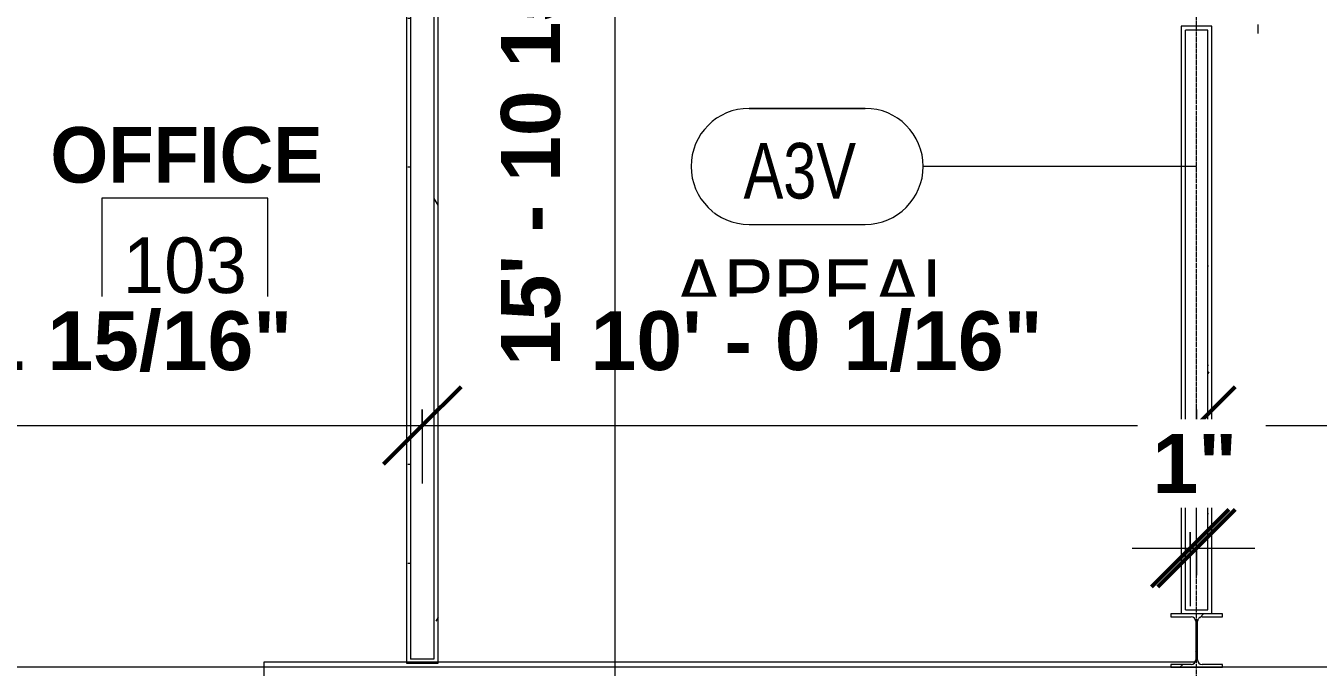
# Model space of a CAD drawing. Header units: inches. Extents: x 23906 to 26777, y -23220 to -20467.
# Drawn here: x 25799.4 to 25999.7, y -22787.3 to -22687.9 of the extents above; entities that cross this region are included whole.
import ezdxf

# ---------------------------------------------------------------- set-up
doc = ezdxf.new("R2010")
doc.units = ezdxf.units.IN
doc.header["$MEASUREMENT"] = 0
doc.linetypes.add('Grid Line 1_2_', pattern=[0.875, 0.5, -0.125, 0.125, -0.125])
for name, color, linetype, lineweight in [('A-ANNO-DIMS', 211, 'Continuous', 9), ('A-ANNO-DIMS-96', 211, 'Continuous', 9), ('A-AREA', 32, 'Continuous', 140), ('A-AREA-IDEN', 2, 'Continuous', 9), ('A-WALL', 113, 'Continuous', 20), ('A-WALL-IDEN', 211, 'Continuous', 9), ('A-WALL-PATT', 111, 'Continuous', 50), ('G-ANNO-TEXT', 231, 'Continuous', 9), ('I-WALL', 2, 'Continuous', 20), ('S-COLS', 52, 'Continuous', 20), ('S-GRID', 1, 'Continuous', 9)]:
    doc.layers.add(name, color=color, linetype=linetype, lineweight=lineweight)
doc.styles.add('Arial_B', font='arialbd.ttf', dxfattribs={"height": 9.132806})
doc.styles.add('Century Gothic', font='GOTHIC.TTF', dxfattribs={"height": 8.622671})
doc.styles.add('Century Gothic_1', font='GOTHIC.TTF', dxfattribs={"width": 0.8, "height": 8.622671})
doc.styles.add('Century Gothic_B', font='GOTHICB.TTF', dxfattribs={"height": 8.616719})
doc.dimstyles.new('OD_Dimension_2', dxfattribs={"dimscale": 12, "dimtxt": 9, "dimasz": 1, "dimexe": 0.75, "dimexo": 0.5, "dimgap": 0.5, "dimtad": 1, "dimdec": 4, "dimrnd": 0.0625, "dimzin": 3, "dimdsep": 46, "dimlunit": 4, "dimtxsty": 'Arial_B', "dimblk1": 'OBLIQUE', "dimblk2": 'OBLIQUE', "dimsah": 1, "dimcen": 0.09, "dimdle": 0.75, "dimazin": 0, "dimtfac": 1, "dimtdec": 4, "dimtix": 1, "dimtmove": 0, "dimatfit": 3, "dimfxl": 1, "dimtvp": 1, "dimtfill": 1, "dimfrac": 2, "dimtolj": 1, "dimtzin": 0, "dimlwd": 13, "dimlwe": 13, "dimarcsym": 2})
doc.dimstyles.new('OD_Dimension_3', dxfattribs={"dimscale": 12, "dimtxt": 9, "dimasz": 1, "dimexe": 0.75, "dimexo": 0.5, "dimgap": 0.5, "dimtad": 1, "dimdec": 4, "dimrnd": 0.0625, "dimzin": 3, "dimdsep": 46, "dimlunit": 4, "dimtxsty": 'Arial_B', "dimblk1": 'OBLIQUE', "dimblk2": 'OBLIQUE', "dimsah": 1, "dimcen": 0.09, "dimdle": 0.75, "dimazin": 0, "dimtfac": 1, "dimtdec": 4, "dimtix": 1, "dimtmove": 0, "dimatfit": 3, "dimfxl": 1, "dimtvp": 1, "dimtfill": 1, "dimfrac": 2, "dimtolj": 1, "dimtzin": 0, "dimlwd": 13, "dimlwe": 13, "dimarcsym": 2})
doc.dimstyles.new('OD_Dimension_4', dxfattribs={"dimscale": 12, "dimtxt": 9, "dimasz": 1, "dimexe": 0.75, "dimexo": 0.5, "dimgap": 0.5, "dimtad": 1, "dimdec": 4, "dimrnd": 0.0625, "dimzin": 3, "dimdsep": 46, "dimlunit": 4, "dimtxsty": 'Arial_B', "dimblk1": 'OBLIQUE', "dimblk2": 'OBLIQUE', "dimsah": 1, "dimcen": 0.09, "dimdle": 0.75, "dimazin": 0, "dimtfac": 1, "dimtdec": 4, "dimtix": 1, "dimtmove": 0, "dimatfit": 3, "dimfxl": 1, "dimtvp": 1, "dimtfill": 1, "dimfrac": 2, "dimtolj": 1, "dimtzin": 0, "dimlwd": 13, "dimlwe": 13, "dimarcsym": 2})
pattern_1 = [(0, (0, 0), (30.72, 7.68), [1.267, -21.773, 1.267, -21.773, -122.88]), (0, (0, 0), (30.72, 7.68), [-46.08, 1.267, -44.813, 1.267, -21.773, -53.76]), (0, (0, 0), (30.72, 7.68), [-115.2, 1.267, -14.093, 1.267, -37.133]), (120, (11.52, 3.84), (-22.0110751, 22.7643004), [1.267, -21.773, 1.267, -21.773, -122.88]), (120, (11.52, 3.84), (-22.0110751, 22.7643004), [-46.08, 1.267, -44.813, 1.267, -21.773, -53.76]), (120, (11.52, 3.84), (-22.0110751, 22.7643004), [-115.2, 1.267, -14.093, 1.267, -37.133]), (240, (15.36, 19.2), (-8.7089249, -30.4443004), [1.267, -21.773, 1.267, -21.773, -122.88]), (240, (15.36, 19.2), (-8.7089249, -30.4443004), [-46.08, 1.267, -44.813, 1.267, -21.773, -53.76]), (240, (15.36, 19.2), (-8.7089249, -30.4443004), [-115.2, 1.267, -14.093, 1.267, -37.133])]

# ---------------------------------------------------------------- blocks, each defined once
blk = doc.blocks.new('W-Wide Flange-Column - B2_E-V4-Enlarged First Floor Plan _East_')
at = {"layer": 'S-COLS', "lineweight": 9}
h = blk.add_hatch(dxfattribs=at)
h.set_pattern_fill('FP_6', color=8, style=0, pattern_type=2)
h.set_pattern_definition([(225, (25980.89, -22783.178), (9.503515, -9.503515), []), (225, (25980.89, -22797.578), (9.503515, -9.503515), [])])
h.paths.add_polyline_path([(-4, 4.13), (-4, 3.69), (-0.84, 3.69), (-0.35, 3.49), (-0.14, 3), (-0.14, -3), (-0.35, -3.49), (-0.84, -3.69), (-4, -3.69), (-4, -4.12), (4, -4.12), (4, -3.69), (0.84, -3.69), (0.35, -3.49), (0.14, -3), (0.14, 3), (0.35, 3.49), (0.84, 3.69), (4, 3.69), (4, 4.13)], flags=0)
at = {"layer": 'S-COLS', "color": 7}
for p, q in [((4, 4.13), (-4, 4.13)), ((-4, 4.13), (-4, 3.69)), ((4, 3.69), (4, 4.13)), ((-4, 3.69), (-0.84, 3.69)), ((-0.14, 3), (-0.14, -3)), ((0.14, -3), (0.14, 3)), ((0.84, 3.69), (4, 3.69)), ((-0.84, -3.69), (-4, -3.69)), ((-4, -3.69), (-4, -4.12)), ((4, -3.69), (0.84, -3.69)), ((4, -4.12), (4, -3.69)), ((-4, -4.12), (4, -4.12))]:
    blk.add_line(p, q, dxfattribs=at)
for centre, start, end in [((-0.84, 3), 0, 90), ((0.84, 3), 90, 180), ((-0.84, -3), 270, 0), ((0.84, -3), 180, 270)]:
    blk.add_arc(centre, 0.691, start, end, dxfattribs=at)
blk = doc.blocks.new('Wall Tag - 1_4_-1369832-Enlarged First Floor Plan _East_')
at = {"layer": 'A-WALL-IDEN', "color": 153}
for p, q in [((-0.0822, 0.0968), (0.1053, 0.0968)), ((0.1053, 0.0968), (-0.0822, 0.0968)), ((-0.0822, -0.0907), (0.1053, -0.0907)), ((-0.0822, -0.0907), (0.1053, -0.0907))]:
    blk.add_line(p, q, dxfattribs=at)
for centre, start, end in [((-0.0822, 0.0031), 90, 270), ((-0.0822, 0.0031), 90, 270), ((0.1053, 0.0031), 270, 90), ((0.1053, 0.0031), 270, 90)]:
    blk.add_arc(centre, 0.0937, start, end, dxfattribs=at)
blk = doc.blocks.new('DIMBLOCK25-Enlarged First Floor Plan _East_')
at = {"layer": 'A-ANNO-DIMS-96', "lineweight": 50}
for p, q in [((25740.89, -22749.82), (25746.89, -22743.82)), ((25860.83, -22749.82), (25866.83, -22743.82)), ((25740.89, -22749.82), (25734.89, -22755.82)), ((25860.83, -22749.82), (25854.83, -22755.82))]:
    blk.add_line(p, q, dxfattribs=at)
at = {"layer": 'A-ANNO-DIMS-96', "lineweight": 13}
for p, q in [((25740.89, -22747.34), (25740.89, -22758.82)), ((25740.89, -22749.82), (25740.89, -22747.34)), ((25860.83, -22747.34), (25860.83, -22758.82)), ((25860.83, -22749.82), (25860.83, -22747.34)), ((25740.89, -22749.82), (25860.83, -22749.82))]:
    blk.add_line(p, q, dxfattribs=at)
at = {"layer": 'A-ANNO-DIMS-96', "color": 0, "lineweight": 13, "insert": (25763.5, -22732.12), "char_height": 9.1328, "width": 89.6571, "attachment_point": 1, "line_spacing_factor": 0.938532, "style": 'Arial_B', "bg_fill": 3, "box_fill_scale": 1.25, "bg_fill_color": 0, "bg_fill_transparency": 0}
blk.add_mtext('9\' - 11 15/16"', dxfattribs=at)
blk = doc.blocks.new('_Oblique')
at = {"color": 0, "linetype": 'ByBlock', "lineweight": -2}
blk.add_line((-0.5, -0.5), (0.5, 0.5), dxfattribs=at)
blk = doc.blocks.new('DIMBLOCK26-Enlarged First Floor Plan _East_')
at = {"layer": 'A-ANNO-DIMS-96', "lineweight": 50}
for p, q in [((25860.83, -22749.82), (25866.83, -22743.82)), ((25980.89, -22749.82), (25986.89, -22743.82)), ((25860.83, -22749.82), (25854.83, -22755.82)), ((25980.89, -22749.82), (25974.89, -22755.82))]:
    blk.add_line(p, q, dxfattribs=at)
at = {"layer": 'A-ANNO-DIMS-96', "lineweight": 13}
for p, q in [((25860.83, -22747.34), (25860.83, -22758.82)), ((25860.83, -22749.82), (25860.83, -22747.34)), ((25980.89, -22747.34), (25980.89, -22758.82)), ((25980.89, -22749.82), (25980.89, -22747.34)), ((25860.83, -22749.82), (25980.89, -22749.82))]:
    blk.add_line(p, q, dxfattribs=at)
at = {"layer": 'A-ANNO-DIMS-96', "color": 0, "lineweight": 13, "insert": (25886.93, -22732.12), "char_height": 9.1328, "width": 81.4286, "attachment_point": 1, "line_spacing_factor": 0.938532, "style": 'Arial_B', "bg_fill": 3, "box_fill_scale": 1.25, "bg_fill_color": 0, "bg_fill_transparency": 0}
blk.add_mtext('10\' - 0 1/16"', dxfattribs=at)
blk = doc.blocks.new('DIMBLOCK27-Enlarged First Floor Plan _East_')
at = {"layer": 'A-ANNO-DIMS-96', "lineweight": 50}
for p, q in [((25980.89, -22749.82), (25986.89, -22743.82)), ((26125.64, -22749.82), (26131.64, -22743.82)), ((25980.89, -22749.82), (25974.89, -22755.82)), ((26125.64, -22749.82), (26119.64, -22755.82))]:
    blk.add_line(p, q, dxfattribs=at)
at = {"layer": 'A-ANNO-DIMS-96', "lineweight": 13}
for p, q in [((25980.89, -22747.34), (25980.89, -22758.82)), ((25980.89, -22749.82), (25980.89, -22747.34)), ((26125.64, -22747.34), (26125.64, -22758.82)), ((26125.64, -22749.82), (26125.64, -22747.34)), ((25980.89, -22749.82), (26125.64, -22749.82))]:
    blk.add_line(p, q, dxfattribs=at)
at = {"layer": 'A-ANNO-DIMS-96', "color": 0, "lineweight": 13, "insert": (26022.77, -22732.12), "char_height": 9.1328, "width": 73.2, "attachment_point": 1, "line_spacing_factor": 0.938532, "style": 'Arial_B', "bg_fill": 3, "box_fill_scale": 1.25, "bg_fill_color": 0, "bg_fill_transparency": 0}
blk.add_mtext('12\' - 0 3/4"', dxfattribs=at)
blk = doc.blocks.new('DIMBLOCK29-Enlarged First Floor Plan _East_')
at = {"layer": 'A-ANNO-DIMS-96', "lineweight": 13}
for p, q in [((25890.73, -22804.3), (25890.73, -22595.37)), ((25866.83, -22604.37), (25899.73, -22604.37)), ((25890.73, -22604.37), (25866.83, -22604.37)), ((25888.24, -22795.3), (25899.73, -22795.3)), ((25890.73, -22795.3), (25888.24, -22795.3))]:
    blk.add_line(p, q, dxfattribs=at)
at = {"layer": 'A-ANNO-DIMS-96', "lineweight": 50}
for p, q in [((25890.73, -22604.37), (25884.73, -22598.37)), ((25890.73, -22604.37), (25896.73, -22610.37)), ((25890.73, -22795.3), (25884.73, -22789.3)), ((25890.73, -22795.3), (25896.73, -22801.3))]:
    blk.add_line(p, q, dxfattribs=at)
at = {"layer": 'A-ANNO-DIMS-96', "color": 0, "lineweight": 13, "insert": (25873.02, -22740.62), "char_height": 9.1328, "width": 97.8857, "attachment_point": 1, "rotation": 90, "line_spacing_factor": 0.938532, "style": 'Arial_B', "bg_fill": 3, "box_fill_scale": 1.25, "bg_fill_color": 0, "bg_fill_transparency": 0}
blk.add_mtext('15\' - 10 15/16"', dxfattribs=at)
blk = doc.blocks.new('DIMBLOCK85-Enlarged First Floor Plan _East_')
at = {"layer": 'A-ANNO-DIMS-96', "lineweight": 13}
for p, q in [((25980.89, -22773.05), (25980.89, -22759.85)), ((25979.89, -22766.37), (25979.89, -22777.85)), ((25979.89, -22768.85), (25979.89, -22766.37)), ((25970.89, -22768.85), (25989.89, -22768.85)), ((25980.89, -22768.85), (25980.89, -22773.05))]:
    blk.add_line(p, q, dxfattribs=at)
at = {"layer": 'A-ANNO-DIMS-96', "lineweight": 50}
for p, q in [((25979.89, -22768.85), (25985.89, -22762.85)), ((25980.89, -22768.85), (25986.89, -22762.85)), ((25979.89, -22768.85), (25973.89, -22774.85)), ((25980.89, -22768.85), (25974.89, -22774.85))]:
    blk.add_line(p, q, dxfattribs=at)
at = {"layer": 'A-ANNO-DIMS-96', "color": 0, "lineweight": 13, "insert": (25974.03, -22751.15), "char_height": 9.133, "width": 15.2571, "attachment_point": 1, "line_spacing_factor": 0.938532, "style": 'Arial_B', "bg_fill": 3, "box_fill_scale": 1.25, "bg_fill_color": 0, "bg_fill_transparency": 0}
blk.add_mtext('1"', dxfattribs=at)

msp = doc.modelspace()

# ---------------------------------------------------------------- hatches: boundary and pattern name
at = {"layer": 'A-WALL-PATT', "lineweight": 9}
h = msp.add_hatch(dxfattribs=at)
h.set_pattern_fill('FP_8', color=8, style=0, pattern_type=2)
h.set_pattern_definition(pattern_1)
h.paths.add_polyline_path([(25862.64023, -22786.67781), (25863.26523, -22786.67781), (25863.26523, -22602.55281), (25862.64023, -22602.55281), (25862.64023, -22786.05281)], flags=0)
h = msp.add_hatch(dxfattribs=at)
h.set_pattern_fill('FP_8', color=8, style=0, pattern_type=2)
h.set_pattern_definition(pattern_1)
h.paths.add_polyline_path([(25858.39835, -22786.67781), (25862.64023, -22786.67781), (25862.64023, -22786.05281), (25859.01523, -22786.05281), (25859.01523, -22606.80281), (25858.39023, -22606.80281), (25858.39023, -22786.67781)], flags=0)
h = msp.add_hatch(dxfattribs=at)
h.set_pattern_fill('FP_8', color=8, style=0, pattern_type=2)
h.set_pattern_definition(pattern_1)
h.paths.add_polyline_path([(25982.64023, -22779.05281), (25983.26523, -22779.05281), (25983.26523, -22687.92781), (25982.64023, -22687.92781), (25982.64023, -22778.42781)], flags=0)

# ---------------------------------------------------------------- linework, layer by layer
at = {"layer": 'A-AREA', "color": 43, "lineweight": 13}
msp.add_line((25990.39023, -22687.67781), (25990.39023, -22689.05281), dxfattribs=at)
at = {"layer": 'A-AREA-IDEN', "flags": 128}
msp.add_lwpolyline([(25811.14679, -22714.58318), (25811.14679, -22735.15461), (25836.85679, -22735.15461), (25836.85679, -22714.58318)], close=True, dxfattribs=at)
at = {"layer": 'A-WALL', "color": 7}
for p, q in [((25862.64023, -22602.55281), (25862.64023, -22786.05281)), ((25859.01523, -22606.17781), (25859.01523, -22786.05281)), ((25979.14023, -22778.42781), (25979.14023, -22688.55281)), ((25982.64023, -22688.55281), (25979.14023, -22688.55281)), ((25982.64023, -22778.42781), (25982.64023, -22688.55281)), ((25979.14023, -22778.42781), (25982.64023, -22778.42781)), ((25980.59036, -22786.55281), (25836.26523, -22786.55281)), ((25836.26523, -22786.55281), (25836.26523, -22798.61531)), ((25862.64023, -22786.05281), (25859.01523, -22786.05281))]:
    msp.add_line(p, q, dxfattribs=at)
at = {"layer": 'A-WALL-IDEN', "color": 153}
msp.add_line((25980.89023, -22709.66294), (25938.4949, -22709.66294), dxfattribs=at)
at = {"layer": 'I-WALL', "color": 7}
for p, q in [((25863.26523, -22786.67781), (25863.26523, -22601.92781)), ((25858.39023, -22606.80281), (25858.39023, -22786.67781)), ((25978.51523, -22687.92781), (25978.51523, -22779.05281)), ((25983.26523, -22687.92781), (25978.51523, -22687.92781)), ((25983.26523, -22779.05281), (25983.26523, -22687.92781)), ((25858.39023, -22786.67781), (25863.26523, -22786.67781))]:
    msp.add_line(p, q, dxfattribs=at)
at = {"layer": 'S-GRID', "linetype": 'Grid Line 1_2_'}
for p, q in [((25980.89023, -23114.51771), (25980.89023, -20749.66023)), ((25980.89023, -23171.65854), (25980.89023, -20902.42781)), ((26486.39177, -22787.30281), (24012.51838, -22787.30281)), ((26583.90261, -22787.30281), (24110.3815, -22787.30281))]:
    msp.add_line(p, q, dxfattribs=at)

# ---------------------------------------------------------------- block references
at = {"layer": 'A-WALL-IDEN', "color": 153, "xscale": 95.99999999999994, "yscale": 95.99999999999994, "zscale": 95.99999999999994}
msp.add_blockref('Wall Tag - 1_4_-1369832-Enlarged First Floor Plan _East_', (25919.39023, -22709.95665), dxfattribs=at)
at = {"layer": 'S-COLS', "color": 43, "lineweight": 13, "rotation": 180}
msp.add_blockref('W-Wide Flange-Column - B2_E-V4-Enlarged First Floor Plan _East_', (25980.89023, -22783.17781), dxfattribs=at)

# ---------------------------------------------------------------- texts
at = {"layer": 'A-AREA-IDEN', "attachment_point": 2}
for s, insert, char_height, width, line_spacing_factor, style in [('OFFICE', (25824.28782, -22703.5593), 8.616719, 48.6, 0.984796, 'Century Gothic_B'), ('103', (25824.00179, -22720.67479), 8.622671, 23.652, 0.984117, 'Century Gothic')]:
    msp.add_mtext(s, dxfattribs=dict(at, insert=insert, char_height=char_height, width=width, line_spacing_factor=line_spacing_factor, style=style))
at = {"layer": 'G-ANNO-TEXT', "color": 137, "insert": (25922.30196, -22724.06263), "char_height": 8.622671, "width": 52.164, "attachment_point": 2, "line_spacing_factor": 0.984117, "style": 'Century Gothic', "bg_fill": 3, "box_fill_scale": 1.25, "bg_fill_color": 0, "bg_fill_transparency": 0}
msp.add_mtext('APPEAL', dxfattribs=at)

# ---------------------------------------------------------------- next in the draw order: texts
at = {"layer": 'A-WALL-IDEN', "insert": (25919.36136, -22706.02231), "char_height": 8.622671, "width": 22.464, "attachment_point": 2, "line_spacing_factor": 0.984117, "style": 'Century Gothic_1', "bg_fill": 3, "box_fill_scale": 1.25, "bg_fill_color": 0, "bg_fill_transparency": 0}
msp.add_mtext('A3V', dxfattribs=at)

# ---------------------------------------------------------------- next in the draw order: dimensions: what is measured, and where the dimension line sits
at = {"layer": 'A-ANNO-DIMS', "lineweight": 13}
dim = msp.add_linear_dim(base=(25860.82773, -22749.82475), p1=(25740.89023, -22741.33947), p2=(25860.82773, -22741.33947), dimstyle='OD_Dimension_4', override={"dimpost": '<>', "dimfxl": 119.9375}, dxfattribs=at)
dim.commit()
dim.dimension.update_dxf_attribs({"geometry": 'DIMBLOCK25-Enlarged First Floor Plan _East_', "text_midpoint": (25800.85898, -22739.09949)})

# ---------------------------------------------------------------- next in the draw order: dimensions: what is measured, and where the dimension line sits
dim = msp.add_linear_dim(base=(25980.89023, -22749.82475), p1=(25860.82773, -22741.33947), p2=(25980.89023, -22741.33947), dimstyle='OD_Dimension_2', override={"dimpost": '<>', "dimfxl": 120.0625}, dxfattribs=at)
dim.commit()
dim.dimension.update_dxf_attribs({"geometry": 'DIMBLOCK26-Enlarged First Floor Plan _East_', "text_midpoint": (25920.85898, -22739.1026)})

# ---------------------------------------------------------------- next in the draw order: dimensions: what is measured, and where the dimension line sits
dim = msp.add_linear_dim(base=(25890.72698, -22604.36531), p1=(25882.2417, -22795.30281), p2=(25860.82773, -22604.36531), angle=90, dimstyle='OD_Dimension_3', override={"dimpost": '<>', "dimfxl": 192.134555}, dxfattribs=at)
dim.commit()
dim.dimension.update_dxf_attribs({"geometry": 'DIMBLOCK29-Enlarged First Floor Plan _East_', "text_midpoint": (25880.00483, -22699.83406)})
dim = msp.add_linear_dim(base=(26125.64023, -22749.82475), p1=(25980.89023, -22741.33947), p2=(26125.64023, -22741.33947), dimstyle='OD_Dimension_3', override={"dimpost": '<>', "dimfxl": 144.75}, dxfattribs=at)
dim.commit()
dim.dimension.update_dxf_attribs({"geometry": 'DIMBLOCK27-Enlarged First Floor Plan _East_', "text_midpoint": (26053.26523, -22739.1026)})

# ---------------------------------------------------------------- next in the draw order: dimensions: what is measured, and where the dimension line sits
dim = msp.add_linear_dim(base=(25980.89023, -22768.85426), p1=(25979.89023, -22760.36898), p2=(25980.89023, -22779.05281), dimstyle='OD_Dimension_3', override={"dimpost": '<>', "dimfxl": 18.710571}, dxfattribs=at)
dim.commit()
dim.dimension.update_dxf_attribs({"geometry": 'DIMBLOCK85-Enlarged First Floor Plan _East_', "text_midpoint": (25980.39023, -22758.26917)})

doc.saveas('drawing.dxf')
